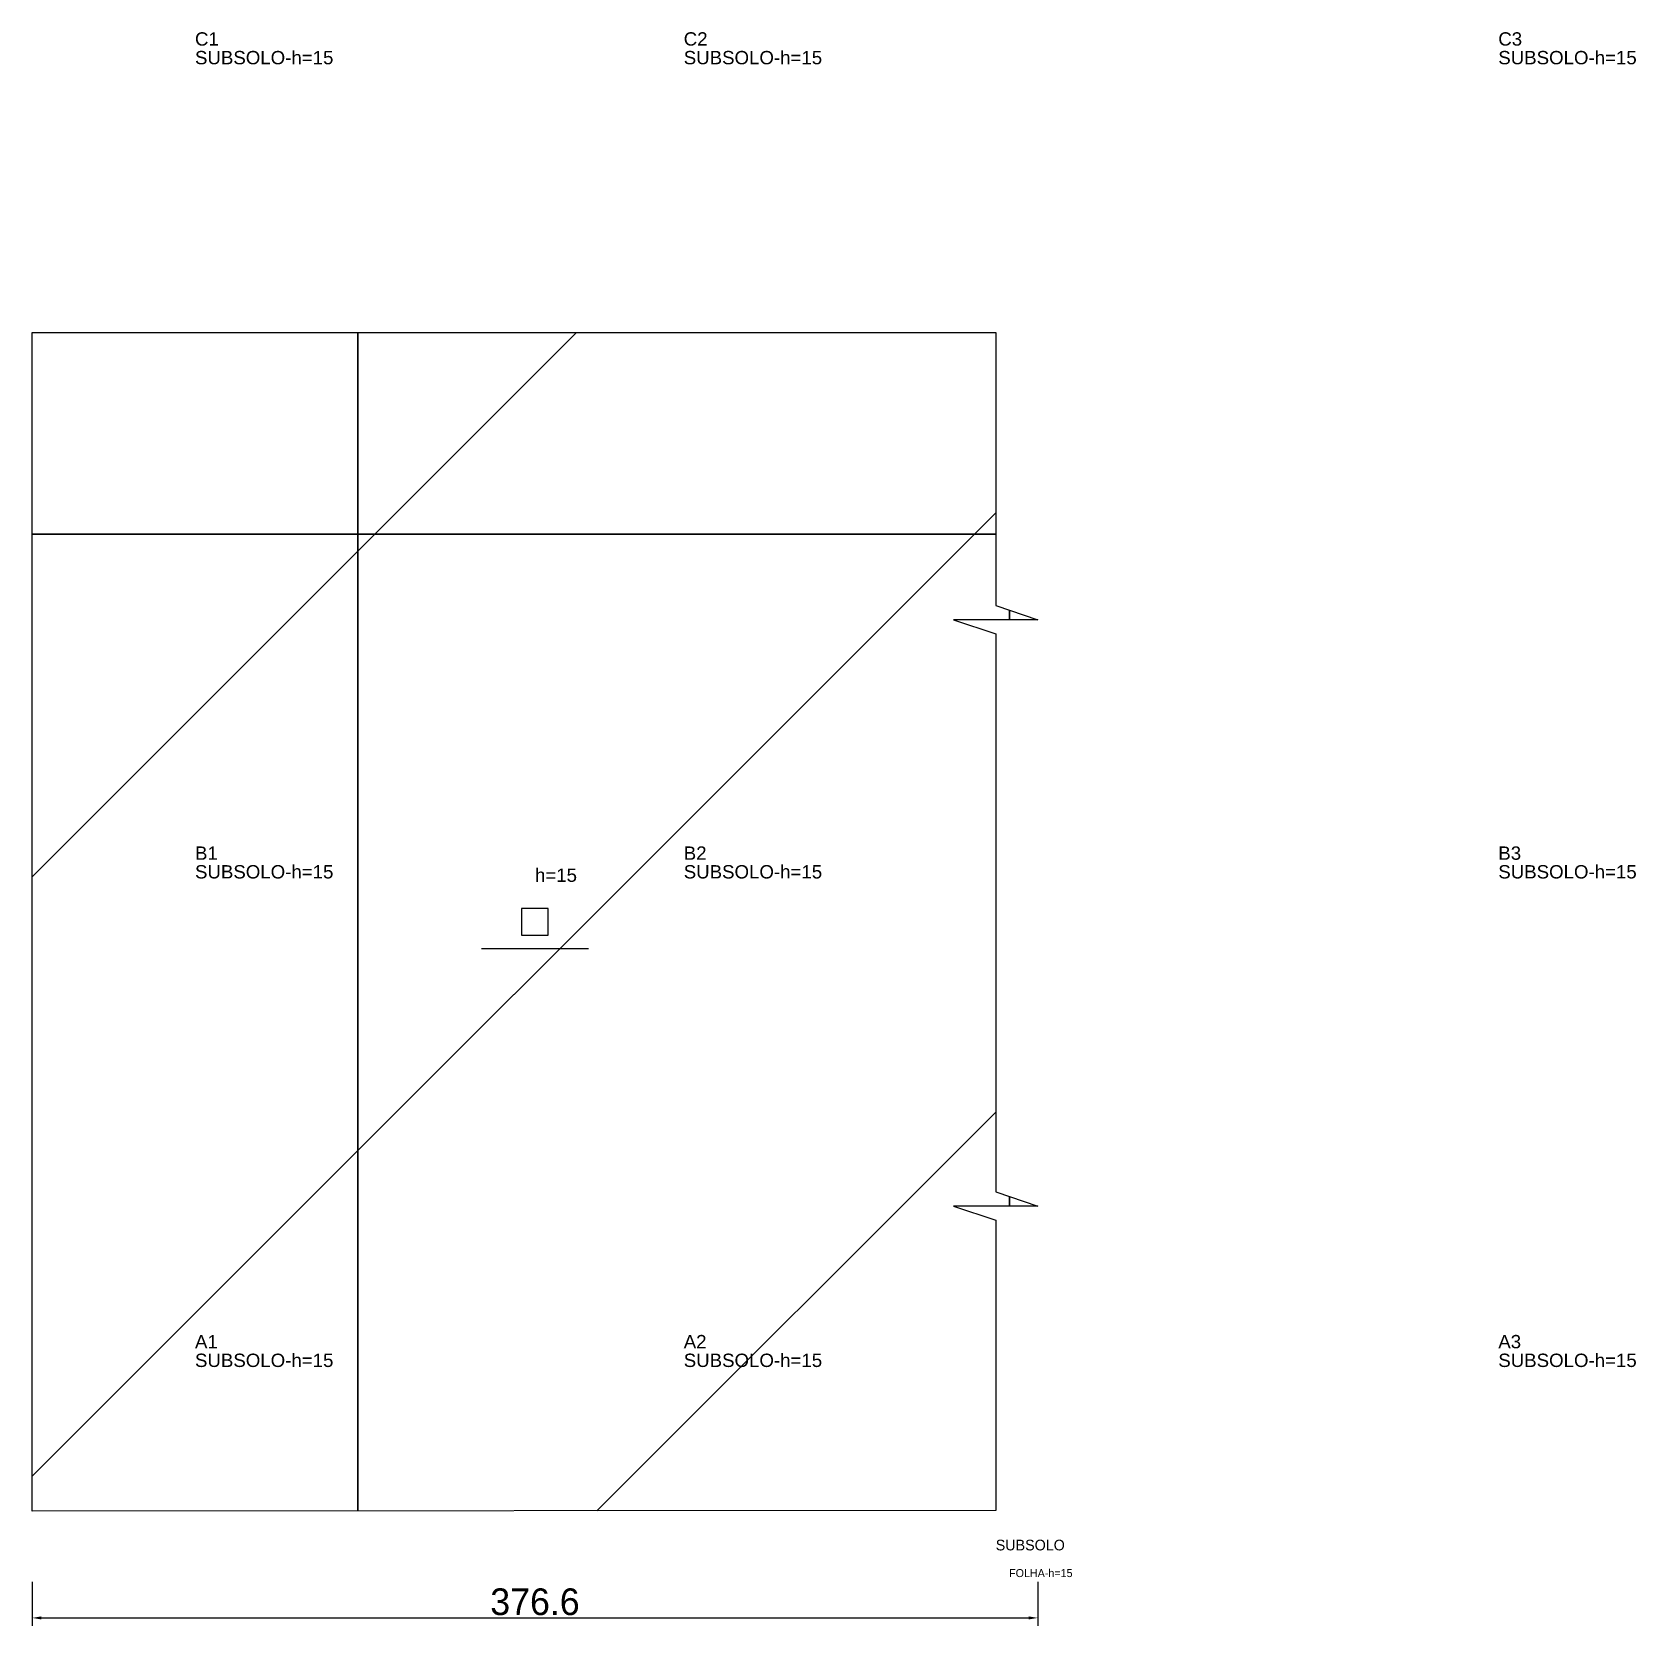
# Model space of a CAD drawing. Header units: metres. Extents: x 222 to 823, y -283 to 314.
import ezdxf

# ---------------------------------------------------------------- set-up
doc = ezdxf.new("R2010")
doc.units = ezdxf.units.M
for name, color, linetype in [('3', 3, 'CONTINUOUS'), ('AUX00', 7, 'CONTINUOUS'), ('COTA', 241, 'CONTINUOUS'), ('FOLHA', 255, 'CONTINUOUS'), ('Hachura', 251, 'CONTINUOUS'), ('NOMENCLATURA', 7, 'CONTINUOUS'), ('Nível', 160, 'CONTINUOUS'), ('Painéis', 200, 'CONTINUOUS'), ('Pilares', 5, 'CONTINUOUS'), ('SARR_2.2x7', 40, 'CONTINUOUS')]:
    doc.layers.add(name, color=color, linetype=linetype)
doc.styles.add('ARIAL', font='Arial.ttf')
doc.styles.add('STR_STANDARD', font='arial.ttf')
doc.dimstyles.new('EZ DXF', dxfattribs={"dimtxt": 10, "dimasz": 3.5, "dimexe": 3, "dimexo": 1.5, "dimgap": 1, "dimtad": 1, "dimdec": 1, "dimdsep": 46, "dimcen": 2.5, "dimazin": 3, "dimtfac": 1, "dimtmove": 0, "dimatfit": 3})

msp = doc.modelspace()

# ---------------------------------------------------------------- hatches: boundary and pattern name
at = {"layer": 'Hachura'}
h = msp.add_hatch(dxfattribs=at)
h.set_pattern_fill('ANSI31', scale=50)
h.paths.add_polyline_path([(583.03, -239.68), (222.2, -239.98), (222.2, 201.5), (381.28, 201.5), (583.03, 201.5), (583.03, 99.22), (598.8, 93.96), (567.27, 93.96), (583.03, 88.7), (583.03, -120.41), (598.8, -125.67), (567.27, -125.67), (583.03, -130.92)])
h = msp.add_hatch(dxfattribs=at)
h.set_pattern_fill('ANSI31', scale=50)
h.paths.add_polyline_path([(583.03, -239.68), (222.2, -239.98), (222.2, 201.5), (381.28, 201.5), (583.03, 201.5), (583.03, 99.22), (598.8, 93.96), (567.27, 93.96), (583.03, 88.7), (583.03, -120.41), (598.8, -125.67), (567.27, -125.67), (583.03, -130.92)])

# ---------------------------------------------------------------- linework, layer by layer
at = {"layer": '3'}
for points in [[(344.2, -239.88), (344.2, 201.5)], [(344.2, -239.88), (344.2, 201.5)], [(222.2, 126.02), (583.03, 126.02)], [(222.2, 126.02), (583.03, 126.02)], [(588.2, 93.96), (588.2, 97.5)], [(588.2, 93.96), (588.2, 97.5)], [(588.2, -125.67), (588.2, -122.13)], [(588.2, -125.67), (588.2, -122.13)]]:
    msp.add_lwpolyline(points, close=True, dxfattribs=at)
at = {"layer": 'Painéis', "color": 200}
for p, q in [((222.2, -239.98), (222.2, 201.5)), ((222.2, 201.5), (381.28, 201.5)), ((222.2, -239.98), (222.2, 201.5)), ((222.2, 201.5), (381.28, 201.5)), ((381.28, 201.5), (583.03, 201.5)), ((381.28, 201.5), (583.03, 201.5)), ((583.03, 201.5), (583.03, 99.22)), ((583.03, 201.5), (583.03, 99.22)), ((583.03, 99.22), (598.8, 93.96)), ((583.03, 99.22), (598.8, 93.96)), ((598.8, 93.96), (567.27, 93.96)), ((567.27, 93.96), (583.03, 88.7)), ((598.8, 93.96), (567.27, 93.96)), ((567.27, 93.96), (583.03, 88.7)), ((583.03, 88.7), (583.03, -120.41)), ((583.03, 88.7), (583.03, -120.41)), ((598.8, -125.67), (567.27, -125.67)), ((567.27, -125.67), (583.03, -130.92)), ((598.8, -125.67), (567.27, -125.67)), ((567.27, -125.67), (583.03, -130.92)), ((583.03, -120.41), (598.8, -125.67)), ((583.03, -120.41), (598.8, -125.67)), ((583.03, -130.92), (583.03, -239.68)), ((583.03, -130.92), (583.03, -239.68)), ((583.03, -239.68), (222.2, -239.98)), ((583.03, -239.68), (222.2, -239.98))]:
    msp.add_line(p, q, dxfattribs=at)
at = {"layer": 'Pilares'}
msp.add_lwpolyline([(405.5, -24.24), (415.5, -24.24), (415.5, -14.24), (405.5, -14.24)], close=True, dxfattribs=at)
msp.add_lwpolyline([(405.5, -24.24), (415.5, -24.24), (415.5, -14.24), (405.5, -14.24)], close=True, dxfattribs=at)
at = {"layer": 'SARR_2.2x7'}
msp.add_line((390.5, -29.24), (430.5, -29.24), dxfattribs=at)
msp.add_line((390.5, -29.24), (430.5, -29.24), dxfattribs=at)

# ---------------------------------------------------------------- texts
at = {"layer": '3', "style": 'STR_STANDARD'}
for s, p in [('C1', (283.2, 309.02)), ('C1', (283.2, 309.02)), ('C2', (466.2, 309.02)), ('C2', (466.2, 309.02)), ('C3', (771.2, 309.02)), ('C3', (771.2, 309.02)), ('B1', (283.2, 4.02)), ('B1', (283.2, 4.02)), ('B2', (466.2, 4.02)), ('B2', (466.2, 4.02)), ('B3', (771.2, 4.02)), ('B3', (771.2, 4.02)), ('A1', (283.2, -178.98)), ('A1', (283.2, -178.98)), ('A2', (466.2, -178.98)), ('A2', (466.2, -178.98)), ('A3', (771.2, -178.98)), ('A3', (771.2, -178.98))]:
    msp.add_text(s, height=5, dxfattribs=at).set_placement(p)
at = {"layer": 'AUX00', "style": 'STR_STANDARD'}
for p in [(283.2, 302.02), (283.2, 302.02), (466.2, 302.02), (466.2, 302.02), (771.2, 302.02), (771.2, 302.02), (283.2, -2.98), (283.2, -2.98), (466.2, -2.98), (466.2, -2.98), (771.2, -2.98), (771.2, -2.98), (283.2, -185.98), (283.2, -185.98), (466.2, -185.98), (466.2, -185.98), (771.2, -185.98), (771.2, -185.98)]:
    msp.add_text('SUBSOLO-h=15', height=5, dxfattribs=at).set_placement(p)
at = {"layer": 'FOLHA'}
msp.add_text('FOLHA-h=15', height=3, dxfattribs=at).set_placement((588.03, -264.68))
msp.add_text('FOLHA-h=15', height=3, dxfattribs=at).set_placement((588.03, -264.68))
at = {"layer": 'NOMENCLATURA', "insert": (410.5, 0.76), "char_height": 5, "attachment_point": 1, "style": 'ARIAL'}
msp.add_mtext('h=15', dxfattribs=at)
msp.add_mtext('h=15', dxfattribs=at)
at = {"layer": 'Nível'}
msp.add_text('SUBSOLO', height=4, dxfattribs=at).set_placement((583.03, -254.68))
msp.add_text('SUBSOLO', height=4, dxfattribs=at).set_placement((583.03, -254.68))

# ---------------------------------------------------------------- dimensions: what is measured, and where the dimension line sits
at = {"layer": 'COTA'}
msp.add_linear_dim(base=(222.2, -279.98), p1=(222.2, -264.98), p2=(598.8, -264.98), dimstyle='EZ DXF', dxfattribs=at).render()
msp.add_linear_dim(base=(222.2, -279.98), p1=(222.2, -264.98), p2=(598.8, -264.98), dimstyle='EZ DXF', dxfattribs=at).render()

doc.saveas('drawing.dxf')
